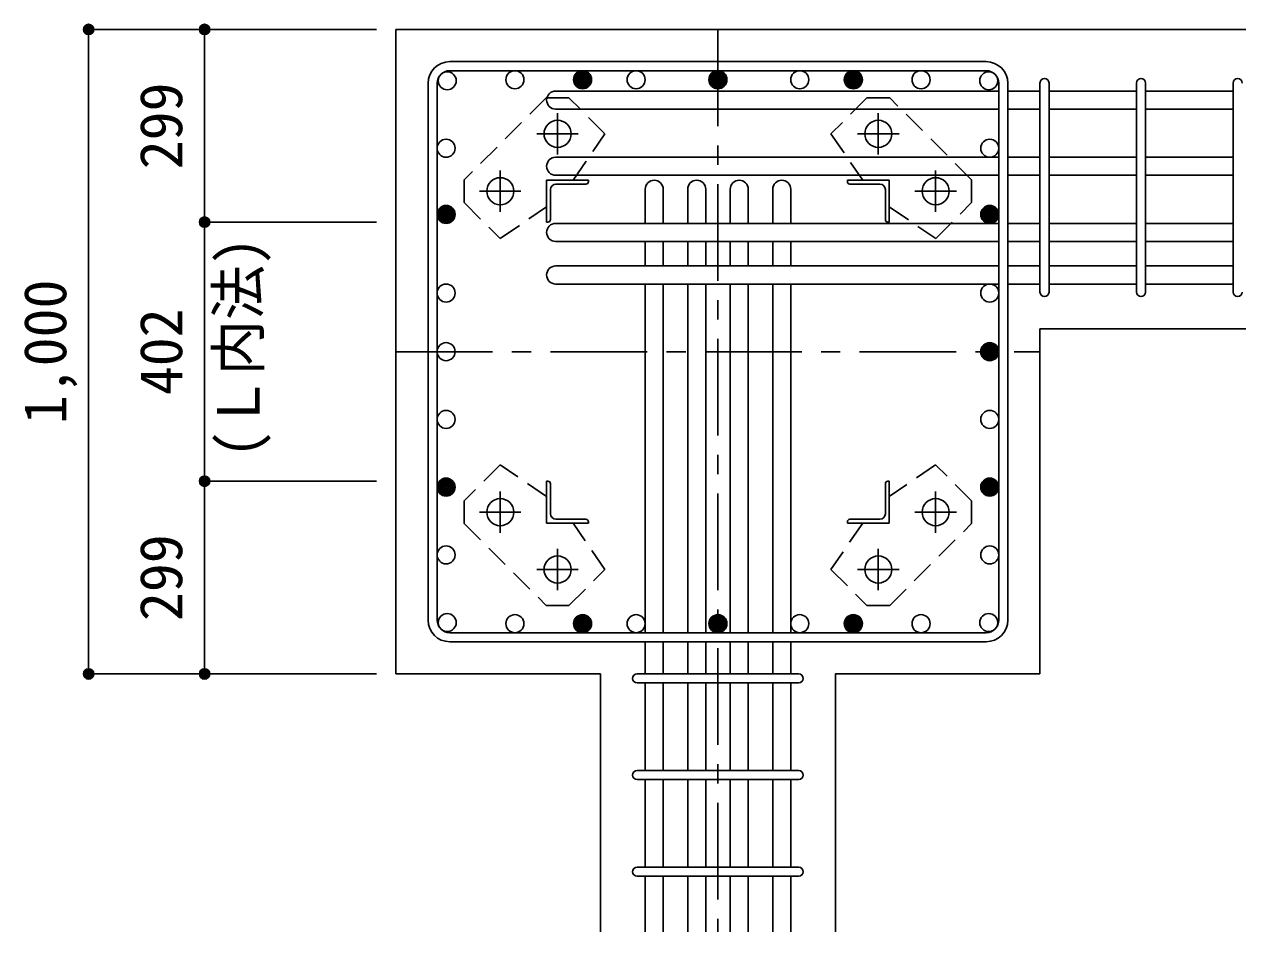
# Model space of a CAD drawing. Units: millimetres at full size, sheet at 1:30. Extents: x -5973 to 5954, y -4195 to 4201.
# Drawn here: x -525 to 1359, y 1623 to 3031 of the extents above; entities that cross this region are included whole.
import ezdxf
from ezdxf.enums import TextEntityAlignment as Align

# ---------------------------------------------------------------- set-up
doc = ezdxf.new("R2010")
doc.units = ezdxf.units.MM
doc.header["$LTSCALE"] = 30
doc.header["$PDMODE"] = 32
doc.header["$PDSIZE"] = 15
doc.linetypes.add('CHAIN1', pattern=[8, 5, -1, 1, -1])
doc.linetypes.add('DASHED1', pattern=[1.8, 1.2, -0.6])
for name, color, linetype in [('0-1', 2, 'Continuous'), ('0-2', 4, 'Continuous'), ('0-3', 4, 'Continuous'), ('0-4', 7, 'Continuous'), ('0-5', 7, 'Continuous'), ('0-6', 7, 'Continuous'), ('0-7', 4, 'Continuous'), ('0-9', 4, 'DASHED1'), ('0-D', 4, 'Continuous')]:
    doc.layers.add(name, color=color, linetype=linetype)
doc.styles.add('ＭＳ ゴシック', font='')
doc.styles.get('ＭＳ ゴシック').set_extended_font_data('MS Gothic')

msp = doc.modelspace()

# ---------------------------------------------------------------- linework, layer by layer
at = {"layer": '0-1'}
for p, q in [((52.44, 3023.3), (52.44, 2023.3)), ((1452.44, 3023.3), (52.44, 3023.3)), ((1052.44, 2558.8), (1452.44, 2558.8)), ((1052.44, 2023.3), (1052.44, 2558.8)), ((52.44, 2023.3), (369.94, 2023.3)), ((369.94, 1623.3), (369.94, 2023.3))]:
    msp.add_line(p, q, dxfattribs=at)
msp.add_lwpolyline([(734.94, 1623.3), (734.94, 2023.3), (1052.44, 2023.3)], dxfattribs=at)
at = {"layer": '0-2', "linetype": 'CHAIN1'}
for p, q in [((303.44, 2829.1), (303.44, 2893.6)), ((801.44, 2893.6), (801.44, 2829.1)), ((271.14, 2861.3), (335.64, 2861.3)), ((769.24, 2861.3), (833.74, 2861.3)), ((214.44, 2740.1), (214.44, 2804.6)), ((890.44, 2804.6), (890.44, 2740.1)), ((182.14, 2772.3), (246.64, 2772.3)), ((858.24, 2772.3), (922.74, 2772.3)), ((214.44, 2242), (214.44, 2306.5)), ((890.44, 2306.5), (890.44, 2242)), ((246.64, 2274.3), (182.14, 2274.3)), ((922.74, 2274.3), (858.24, 2274.3)), ((303.44, 2153), (303.44, 2217.5)), ((801.44, 2217.5), (801.44, 2153)), ((335.64, 2185.3), (271.14, 2185.3)), ((833.74, 2185.3), (769.24, 2185.3))]:
    msp.add_line(p, q, dxfattribs=at)
at = {"layer": '0-2'}
for p, q in [((286.44, 2789.3), (351.44, 2789.3)), ((286.44, 2789.3), (286.44, 2724.3)), ((351.44, 2789.3), (351.44, 2787.3)), ((818.44, 2789.3), (753.44, 2789.3)), ((753.44, 2787.3), (753.44, 2789.3)), ((818.44, 2789.3), (818.44, 2724.3)), ((292.44, 2774.8), (292.44, 2728.3)), ((300.94, 2783.3), (347.44, 2783.3)), ((803.94, 2783.3), (757.44, 2783.3)), ((812.44, 2774.8), (812.44, 2728.3)), ((288.44, 2724.3), (286.44, 2724.3)), ((818.44, 2724.3), (816.44, 2724.3)), ((286.44, 2322.3), (288.44, 2322.3)), ((286.44, 2257.3), (286.44, 2322.3)), ((292.44, 2271.8), (292.44, 2318.3)), ((812.44, 2271.8), (812.44, 2318.3)), ((816.44, 2322.3), (818.44, 2322.3)), ((818.44, 2257.3), (818.44, 2322.3)), ((300.94, 2263.3), (347.44, 2263.3)), ((803.94, 2263.3), (757.44, 2263.3)), ((286.44, 2257.3), (351.44, 2257.3)), ((351.44, 2259.3), (351.44, 2257.3)), ((753.44, 2257.3), (753.44, 2259.3)), ((818.44, 2257.3), (753.44, 2257.3))]:
    msp.add_line(p, q, dxfattribs=at)
at = {"layer": '0-2', "color": 3}
for centre in [(303.44, 2861.3), (801.44, 2861.3), (214.44, 2772.3), (890.44, 2772.3), (214.44, 2274.3), (890.44, 2274.3), (303.44, 2185.3), (801.44, 2185.3)]:
    msp.add_circle(centre, 21, dxfattribs=at)
at = {"layer": '0-2'}
for centre, radius, start, end in [((300.94, 2774.8), 8.5, 90, 180), ((347.44, 2787.3), 4, 270, 0), ((757.44, 2787.3), 4, 180, 270), ((803.94, 2774.8), 8.5, 0, 90), ((288.44, 2728.3), 4, 270, 0), ((816.44, 2728.3), 4, 180, 270), ((288.44, 2318.3), 4, 0, 90), ((816.44, 2318.3), 4, 90, 180), ((300.94, 2271.8), 8.5, 180, 270), ((347.44, 2259.3), 4, 0, 90), ((757.44, 2259.3), 4, 90, 180), ((803.94, 2271.8), 8.5, 270, 0)]:
    msp.add_arc(centre, radius, start, end, dxfattribs=at)
at = {"layer": '0-3', "color": 3}
for centre in [(237.14, 2945.3), (342.24, 2945.3), (425.44, 2945.3), (552.44, 2945.3), (552.44, 2945.3), (552.44, 2945.3), (679.44, 2945.3), (762.63, 2945.3), (762.63, 2945.3), (867.73, 2945.3), (132.05, 2943.69), (972.83, 2943.69), (972.83, 2943.69), (130.44, 2838.99), (974.44, 2838.99), (130.44, 2736.3), (130.44, 2736.3), (974.44, 2736.3), (974.44, 2736.3), (130.44, 2614.3), (974.44, 2614.3), (130.44, 2523.3), (974.44, 2523.3), (974.44, 2523.3), (130.44, 2418.2), (974.44, 2418.2), (130.44, 2313.1), (974.44, 2313.1), (130.44, 2208.01), (974.44, 2208.01), (132.05, 2102.91), (237.14, 2101.3), (342.24, 2101.3), (425.44, 2101.3), (552.44, 2101.3), (552.44, 2101.3), (552.44, 2101.3), (679.44, 2101.3), (762.63, 2101.3), (762.63, 2101.3), (867.73, 2101.3), (972.83, 2102.91)]:
    msp.add_circle(centre, 14, dxfattribs=at)
at = {"layer": '0-3'}
for centre, radius in [((342.24, 2945.3), 14), ((342.24, 2945.3), 12.6), ((552.44, 2945.3), 14), ((552.44, 2945.3), 12.6), ((762.63, 2945.3), 14), ((762.63, 2945.3), 12.6), ((342.24, 2945.3), 11.2), ((342.24, 2945.3), 9.8), ((342.24, 2945.3), 8.4), ((342.24, 2945.3), 7), ((342.24, 2945.3), 5.6), ((342.24, 2945.3), 4.2), ((342.24, 2945.3), 2.8), ((342.24, 2945.3), 1.4), ((552.44, 2945.3), 11.2), ((552.44, 2945.3), 9.8), ((552.44, 2945.3), 8.4), ((552.44, 2945.3), 7), ((552.44, 2945.3), 5.6), ((552.44, 2945.3), 4.2), ((552.44, 2945.3), 2.8), ((552.44, 2945.3), 1.4), ((762.63, 2945.3), 11.2), ((762.63, 2945.3), 9.8), ((762.63, 2945.3), 8.4), ((762.63, 2945.3), 7), ((762.63, 2945.3), 5.6), ((762.63, 2945.3), 4.2), ((762.63, 2945.3), 2.8), ((762.63, 2945.3), 1.4), ((130.44, 2736.3), 14), ((130.44, 2736.3), 12.6), ((130.44, 2736.3), 11.2), ((130.44, 2736.3), 9.8), ((130.44, 2736.3), 8.4), ((130.44, 2736.3), 7), ((130.44, 2736.3), 5.6), ((130.44, 2736.3), 4.2), ((130.44, 2736.3), 2.8), ((130.44, 2736.3), 1.4), ((974.44, 2736.3), 14), ((974.44, 2736.3), 12.6), ((974.44, 2736.3), 11.2), ((974.44, 2736.3), 9.8), ((974.44, 2736.3), 8.4), ((974.44, 2736.3), 7), ((974.44, 2736.3), 5.6), ((974.44, 2736.3), 4.2), ((974.44, 2736.3), 2.8), ((974.44, 2736.3), 1.4), ((974.44, 2523.3), 14), ((974.44, 2523.3), 12.6), ((974.44, 2523.3), 11.2), ((974.44, 2523.3), 9.8), ((974.44, 2523.3), 8.4), ((974.44, 2523.3), 7), ((974.44, 2523.3), 5.6), ((974.44, 2523.3), 4.2), ((974.44, 2523.3), 2.8), ((974.44, 2523.3), 1.4), ((130.44, 2313.1), 14), ((130.44, 2313.1), 12.6), ((130.44, 2313.1), 11.2), ((130.44, 2313.1), 9.8), ((130.44, 2313.1), 8.4), ((130.44, 2313.1), 7), ((130.44, 2313.1), 5.6), ((974.44, 2313.1), 14), ((974.44, 2313.1), 12.6), ((974.44, 2313.1), 11.2), ((974.44, 2313.1), 9.8), ((974.44, 2313.1), 8.4), ((974.44, 2313.1), 7), ((974.44, 2313.1), 5.6), ((130.44, 2313.1), 4.2), ((130.44, 2313.1), 2.8), ((130.44, 2313.1), 1.4), ((974.44, 2313.1), 4.2), ((974.44, 2313.1), 2.8), ((974.44, 2313.1), 1.4), ((342.24, 2101.3), 14), ((342.24, 2101.3), 12.6), ((342.24, 2101.3), 11.2), ((342.24, 2101.3), 9.8), ((552.44, 2101.3), 14), ((552.44, 2101.3), 12.6), ((552.44, 2101.3), 11.2), ((552.44, 2101.3), 9.8), ((762.63, 2101.3), 14), ((762.63, 2101.3), 12.6), ((762.63, 2101.3), 11.2), ((762.63, 2101.3), 9.8), ((342.24, 2101.3), 8.4), ((342.24, 2101.3), 7), ((342.24, 2101.3), 5.6), ((342.24, 2101.3), 4.2), ((342.24, 2101.3), 2.8), ((342.24, 2101.3), 1.4), ((552.44, 2101.3), 8.4), ((552.44, 2101.3), 7), ((552.44, 2101.3), 5.6), ((552.44, 2101.3), 4.2), ((552.44, 2101.3), 2.8), ((552.44, 2101.3), 1.4), ((762.63, 2101.3), 8.4), ((762.63, 2101.3), 7), ((762.63, 2101.3), 5.6), ((762.63, 2101.3), 4.2), ((762.63, 2101.3), 2.8), ((762.63, 2101.3), 1.4)]:
    msp.add_circle(centre, radius, dxfattribs=at)
at = {"layer": '0-4'}
for p, q in [((135.94, 2973.3), (968.94, 2973.3)), ((135.94, 2959.3), (968.94, 2959.3)), ((102.44, 2106.8), (102.44, 2939.8)), ((116.44, 2939.8), (116.44, 2106.8)), ((988.44, 2106.8), (988.44, 2939.8)), ((1002.44, 2106.8), (1002.44, 2939.8)), ((968.94, 2087.3), (135.94, 2087.3)), ((135.94, 2073.3), (968.94, 2073.3))]:
    msp.add_line(p, q, dxfattribs=at)
for centre, radius, start, end in [((135.94, 2939.8), 33.5, 90, 180), ((135.94, 2939.8), 19.5, 90, 180), ((968.94, 2939.8), 33.5, 0, 90), ((968.94, 2939.8), 19.5, 0, 90), ((135.94, 2106.8), 33.5, 180, 270), ((135.94, 2106.8), 19.5, 180, 270), ((968.94, 2106.8), 33.5, 270, 0), ((968.94, 2106.8), 19.5, 270, 0)]:
    msp.add_arc(centre, radius, start, end, dxfattribs=at)
at = {"layer": '0-5'}
for p, q in [((988.44, 2927.69), (300.44, 2927.69)), ((1052.44, 2927.69), (1002.44, 2927.69)), ((1202.44, 2927.69), (1066.44, 2927.69)), ((1352.44, 2927.69), (1216.44, 2927.69)), ((988.44, 2899.69), (300.44, 2899.69)), ((1052.44, 2899.69), (1002.44, 2899.69)), ((1202.44, 2899.69), (1066.44, 2899.69)), ((1352.44, 2899.69), (1216.44, 2899.69)), ((988.44, 2824.99), (300.44, 2824.99)), ((1052.44, 2824.99), (1002.44, 2824.99)), ((1202.44, 2824.99), (1066.44, 2824.99)), ((1352.44, 2824.99), (1216.44, 2824.99)), ((988.44, 2796.99), (300.44, 2796.99)), ((1052.44, 2796.99), (1002.44, 2796.99)), ((1202.44, 2796.99), (1066.44, 2796.99)), ((1352.44, 2796.99), (1216.44, 2796.99)), ((439.44, 2722.3), (439.44, 2775.3)), ((467.44, 2722.3), (467.44, 2775.3)), ((505.44, 2722.3), (505.44, 2775.3)), ((533.44, 2722.3), (533.44, 2775.3)), ((571.44, 2722.3), (571.44, 2775.3)), ((599.44, 2722.3), (599.44, 2775.3)), ((637.44, 2722.3), (637.44, 2775.3)), ((665.44, 2722.3), (665.44, 2775.3)), ((988.44, 2722.3), (300.44, 2722.3)), ((1052.44, 2722.3), (1002.44, 2722.3)), ((1202.44, 2722.3), (1066.44, 2722.3)), ((1352.44, 2722.3), (1216.44, 2722.3)), ((988.44, 2694.3), (300.44, 2694.3)), ((439.44, 2656.3), (439.44, 2694.3)), ((467.44, 2656.3), (467.44, 2694.3)), ((505.44, 2656.3), (505.44, 2694.3)), ((533.44, 2656.3), (533.44, 2694.3)), ((571.44, 2656.3), (571.44, 2694.3)), ((599.44, 2656.3), (599.44, 2694.3)), ((637.44, 2656.3), (637.44, 2694.3)), ((665.44, 2656.3), (665.44, 2694.3)), ((1052.44, 2694.3), (1002.44, 2694.3)), ((1202.44, 2694.3), (1066.44, 2694.3)), ((1352.44, 2694.3), (1216.44, 2694.3)), ((988.44, 2656.3), (300.44, 2656.3)), ((1052.44, 2656.3), (1002.44, 2656.3)), ((1202.44, 2656.3), (1066.44, 2656.3)), ((1352.44, 2656.3), (1216.44, 2656.3)), ((988.44, 2628.3), (300.44, 2628.3)), ((439.44, 2563.3), (439.44, 2628.3)), ((467.44, 2563.3), (467.44, 2628.3)), ((505.44, 2563.3), (505.44, 2628.3)), ((533.44, 2563.3), (533.44, 2628.3)), ((571.44, 2563.3), (571.44, 2628.3)), ((599.44, 2563.3), (599.44, 2628.3)), ((637.44, 2563.3), (637.44, 2628.3)), ((665.44, 2563.3), (665.44, 2628.3)), ((1052.44, 2628.3), (1002.44, 2628.3)), ((1202.44, 2628.3), (1066.44, 2628.3)), ((1352.44, 2628.3), (1216.44, 2628.3)), ((439.44, 2087.3), (439.44, 2603.3)), ((467.44, 2087.3), (467.44, 2603.3)), ((505.44, 2087.3), (505.44, 2603.3)), ((533.44, 2087.3), (533.44, 2603.3)), ((571.44, 2087.3), (571.44, 2603.3)), ((599.44, 2087.3), (599.44, 2603.3)), ((637.44, 2087.3), (637.44, 2603.3)), ((665.44, 2087.3), (665.44, 2603.3)), ((439.44, 2023.3), (439.44, 2073.3)), ((467.44, 2023.3), (467.44, 2073.3)), ((505.44, 2023.3), (505.44, 2073.3)), ((533.44, 2023.3), (533.44, 2073.3)), ((571.44, 2023.3), (571.44, 2073.3)), ((599.44, 2023.3), (599.44, 2073.3)), ((637.44, 2023.3), (637.44, 2073.3)), ((665.44, 2023.3), (665.44, 2073.3)), ((439.44, 1873.3), (439.44, 2009.3)), ((467.44, 1873.3), (467.44, 2009.3)), ((505.44, 1873.3), (505.44, 2009.3)), ((533.44, 1873.3), (533.44, 2009.3)), ((571.44, 1873.3), (571.44, 2009.3)), ((599.44, 1873.3), (599.44, 2009.3)), ((637.44, 1873.3), (637.44, 2009.3)), ((665.44, 1873.3), (665.44, 2009.3)), ((439.44, 1723.3), (439.44, 1859.3)), ((467.44, 1723.3), (467.44, 1859.3)), ((505.44, 1723.3), (505.44, 1859.3)), ((533.44, 1723.3), (533.44, 1859.3)), ((571.44, 1723.3), (571.44, 1859.3)), ((599.44, 1723.3), (599.44, 1859.3)), ((637.44, 1723.3), (637.44, 1859.3)), ((665.44, 1723.3), (665.44, 1859.3)), ((439.44, 1623.3), (439.44, 1709.3)), ((467.44, 1623.3), (467.44, 1709.3)), ((505.44, 1623.3), (505.44, 1709.3)), ((533.44, 1623.3), (533.44, 1709.3)), ((571.44, 1623.3), (571.44, 1709.3)), ((599.44, 1623.3), (599.44, 1709.3)), ((637.44, 1623.3), (637.44, 1709.3)), ((665.44, 1623.3), (665.44, 1709.3))]:
    msp.add_line(p, q, dxfattribs=at)
for centre, start, end in [((300.44, 2913.69), 90, 270), ((300.44, 2810.99), 90, 270), ((453.44, 2775.3), 0, 180), ((519.44, 2775.3), 0, 180), ((585.44, 2775.3), 0, 180), ((651.44, 2775.3), 0, 180), ((300.44, 2708.3), 90, 270), ((300.44, 2642.3), 90, 270)]:
    msp.add_arc(centre, 14, start, end, dxfattribs=at)
at = {"layer": '0-6'}
for p, q in [((1052.44, 2615.8), (1052.44, 2940.19)), ((1066.44, 2615.8), (1066.44, 2940.19)), ((1202.44, 2615.8), (1202.44, 2940.19)), ((1216.44, 2615.8), (1216.44, 2940.19)), ((1352.44, 2615.8), (1352.44, 2940.19)), ((426.94, 2023.3), (677.94, 2023.3)), ((426.94, 2009.3), (677.94, 2009.3)), ((426.94, 1873.3), (677.94, 1873.3)), ((426.94, 1859.3), (677.94, 1859.3)), ((426.94, 1723.3), (677.94, 1723.3)), ((426.94, 1709.3), (677.94, 1709.3))]:
    msp.add_line(p, q, dxfattribs=at)
for centre, start, end in [((1059.44, 2940.19), 0, 180), ((1059.44, 2940.19), 0, 180), ((1059.44, 2940.19), 0, 180), ((1059.44, 2940.19), 0, 180), ((1209.44, 2940.19), 0, 180), ((1359.44, 2940.19), 0, 180), ((1059.44, 2615.8), 180, 0), ((1059.44, 2615.8), 180, 0), ((1059.44, 2615.8), 180, 0), ((1059.44, 2615.8), 180, 0), ((1209.44, 2615.8), 180, 0), ((1359.44, 2615.8), 180, 0), ((426.94, 2016.3), 90, 270), ((426.94, 2016.3), 90, 270), ((426.94, 2016.3), 90, 270), ((426.94, 2016.3), 90, 270), ((677.94, 2016.3), 270, 90), ((677.94, 2016.3), 270, 90), ((677.94, 2016.3), 270, 90), ((677.94, 2016.3), 270, 90), ((426.94, 1866.3), 90, 270), ((677.94, 1866.3), 270, 90), ((426.94, 1716.3), 90, 270), ((677.94, 1716.3), 270, 90)]:
    msp.add_arc(centre, 7, start, end, dxfattribs=at)
at = {"layer": '0-9'}
for p, q in [((285.84, 2917.2), (158.54, 2789.9)), ((321.14, 2917.2), (285.84, 2917.2)), ((377.04, 2861.4), (321.14, 2917.2)), ((783.74, 2917.2), (727.84, 2861.3)), ((819.04, 2917.2), (783.74, 2917.2)), ((946.34, 2789.9), (819.04, 2917.2)), ((327.64, 2789.3), (377.04, 2861.4)), ((727.84, 2861.3), (777.34, 2789.3)), ((158.54, 2789.9), (158.54, 2754.6)), ((946.34, 2754.6), (946.34, 2789.9)), ((158.54, 2754.6), (214.44, 2698.7)), ((890.54, 2698.7), (946.34, 2754.6)), ((214.44, 2698.7), (286.44, 2748.2)), ((818.44, 2748.1), (890.54, 2698.7)), ((214.34, 2347.9), (158.54, 2292)), ((286.44, 2298.5), (214.34, 2347.9)), ((890.44, 2347.9), (818.44, 2298.4)), ((946.34, 2292), (890.44, 2347.9)), ((158.54, 2292), (158.54, 2256.7)), ((946.34, 2256.7), (946.34, 2292)), ((158.54, 2256.7), (285.84, 2129.4)), ((377.04, 2185.3), (327.54, 2257.3)), ((777.24, 2257.3), (727.84, 2185.2)), ((819.04, 2129.4), (946.34, 2256.7)), ((321.14, 2129.4), (377.04, 2185.3)), ((727.84, 2185.2), (783.74, 2129.4)), ((285.84, 2129.4), (321.14, 2129.4)), ((783.74, 2129.4), (819.04, 2129.4))]:
    msp.add_line(p, q, dxfattribs=at)
at = {"layer": '0-D'}
for p, q in [((-424.6, 3023.3), (-424.6, 2023.3)), ((-424.6, 3023.3), (-244.6, 3023.3)), ((-424.6, 3023.3), (-244.6, 3023.3)), ((-244.6, 2724.3), (-244.6, 3023.3)), ((-244.6, 3023.3), (22.44, 3023.3)), ((-244.6, 2322.3), (-244.6, 2724.3)), ((-244.6, 2724.3), (22.44, 2724.3)), ((-244.6, 2023.3), (-244.6, 2322.3)), ((-244.6, 2322.3), (22.44, 2322.3)), ((-424.6, 2023.3), (-244.6, 2023.3)), ((-244.6, 2023.3), (22.44, 2023.3)), ((-244.6, 2023.3), (22.44, 2023.3))]:
    msp.add_line(p, q, dxfattribs=at)
at = {"layer": '0-D', "linetype": 'CHAIN1'}
for p, q in [((552.44, 3023.3), (552.44, 1623.3)), ((52.44, 2523.3), (1052.44, 2523.3))]:
    msp.add_line(p, q, dxfattribs=at)
at = {"layer": '0-D'}
for centre, radius in [((-424.6, 3023.3), 8), ((-424.6, 3023.3), 7.2), ((-424.6, 3023.3), 6.4), ((-424.6, 3023.3), 5.6), ((-424.6, 3023.3), 4.8), ((-424.6, 3023.3), 4), ((-424.6, 3023.3), 3.2), ((-424.6, 3023.3), 2.4), ((-424.6, 3023.3), 1.6), ((-424.6, 3023.3), 0.8), ((-244.6, 3023.3), 8), ((-244.6, 3023.3), 7.2), ((-244.6, 3023.3), 6.4), ((-244.6, 3023.3), 5.6), ((-244.6, 3023.3), 4.8), ((-244.6, 3023.3), 4), ((-244.6, 3023.3), 3.2), ((-244.6, 3023.3), 2.4), ((-244.6, 3023.3), 1.6), ((-244.6, 3023.3), 0.8), ((-244.6, 2724.3), 8), ((-244.6, 2724.3), 7.2), ((-244.6, 2724.3), 6.4), ((-244.6, 2724.3), 5.6), ((-244.6, 2724.3), 4.8), ((-244.6, 2724.3), 4), ((-244.6, 2724.3), 3.2), ((-244.6, 2724.3), 2.4), ((-244.6, 2724.3), 1.6), ((-244.6, 2724.3), 0.8), ((-244.6, 2322.3), 8), ((-244.6, 2322.3), 7.2), ((-244.6, 2322.3), 6.4), ((-244.6, 2322.3), 5.6), ((-244.6, 2322.3), 4.8), ((-244.6, 2322.3), 4), ((-244.6, 2322.3), 3.2), ((-244.6, 2322.3), 2.4), ((-244.6, 2322.3), 1.6), ((-244.6, 2322.3), 0.8), ((-424.6, 2023.3), 8), ((-424.6, 2023.3), 7.2), ((-424.6, 2023.3), 6.4), ((-424.6, 2023.3), 5.6), ((-424.6, 2023.3), 4.8), ((-424.6, 2023.3), 4), ((-424.6, 2023.3), 3.2), ((-424.6, 2023.3), 2.4), ((-424.6, 2023.3), 1.6), ((-424.6, 2023.3), 0.8), ((-244.6, 2023.3), 8), ((-244.6, 2023.3), 7.2), ((-244.6, 2023.3), 6.4), ((-244.6, 2023.3), 5.6), ((-244.6, 2023.3), 4.8), ((-244.6, 2023.3), 4), ((-244.6, 2023.3), 3.2), ((-244.6, 2023.3), 2.4), ((-244.6, 2023.3), 1.6), ((-244.6, 2023.3), 0.8)]:
    msp.add_circle(centre, radius, dxfattribs=at)
at = {"layer": '0-D', "color": 7}
for p in [(-424.6, 3023.3), (-244.6, 3023.3), (-244.6, 2724.3), (-244.6, 2322.3), (-424.6, 2023.3), (-244.6, 2023.3)]:
    msp.add_point(p, dxfattribs=at)

# ---------------------------------------------------------------- texts
at = {"layer": '0-7', "style": 'ＭＳ ゴシック', "width": 0.95}
msp.add_text('(Ｌ内法)', height=65.98, rotation=90, dxfattribs=at).set_placement((-139.55, 2358.7), align=Align.BOTTOM_LEFT)
at = {"layer": '0-D', "style": 'ＭＳ ゴシック'}
for s, p in [('299', (-259.6, 2806.3)), ('1,000', (-439.6, 2410.8)), ('402', (-259.6, 2455.8)), ('299', (-259.6, 2105.3))]:
    msp.add_text(s, height=65.98, rotation=90, dxfattribs=at).set_placement(p, align=Align.BOTTOM_LEFT)

doc.saveas('drawing.dxf')
